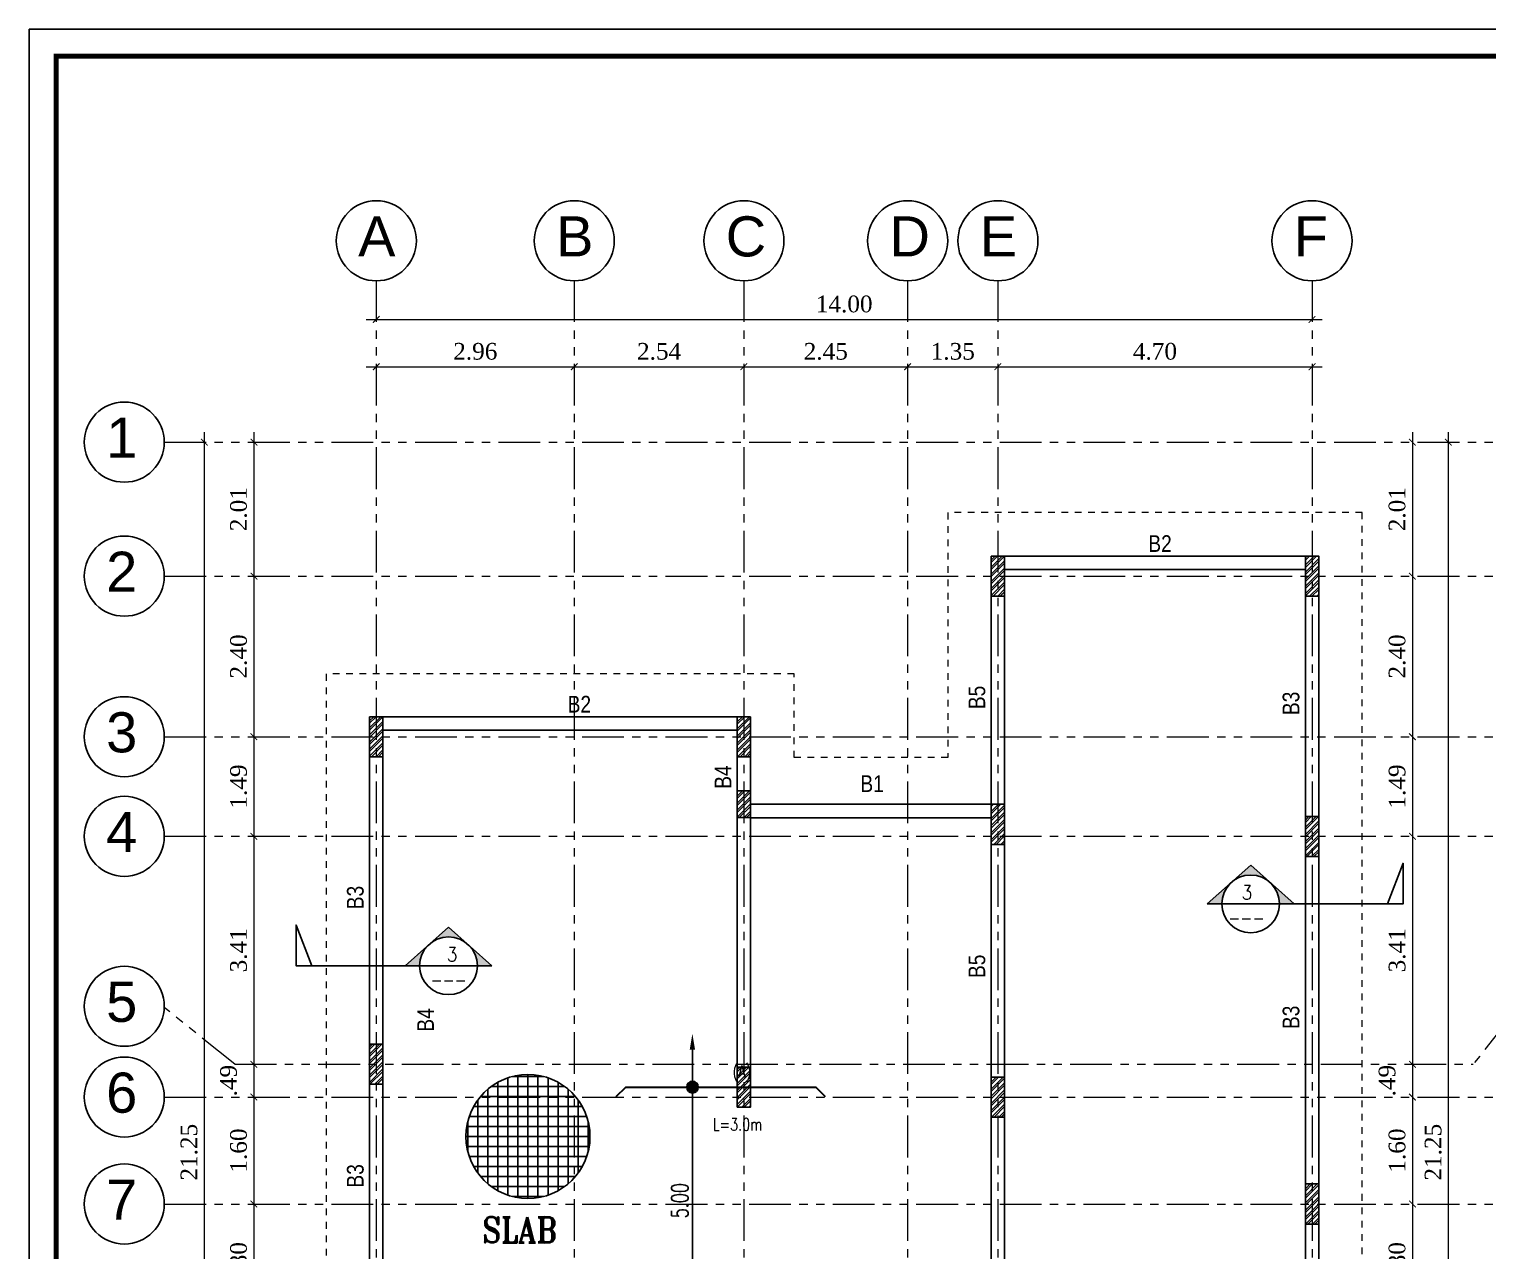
# Model space of a CAD drawing. Header units: metres. Extents: x 503482 to 1007323, y 2781056 to 5562345.
# Drawn here: x 503888.07 to 503909.89, y 2781094.99 to 2781113.27 of the extents above; entities that cross this region are included whole.
import ezdxf

# ---------------------------------------------------------------- set-up
doc = ezdxf.new("R2010")
doc.units = ezdxf.units.M
doc.header["$LTSCALE"] = 10
doc.header["$MEASUREMENT"] = 0
doc.header["$PDMODE"] = 3
doc.linetypes.add('HIDDEN', pattern=[0.375, 0.25, -0.125])
doc.linetypes.add('PHANTOM2', pattern=[1.25, 0.625, -0.125, 0.125, -0.125, 0.125, -0.125])
doc.layers.get('0').update_dxf_attribs({"linetype": 'CONTINUOUS'})
doc.layers.get('DEFPOINTS').update_dxf_attribs({"linetype": 'CONTINUOUS'})
for name, color, linetype, lineweight in [('01_WALLS', 7, 'CONTINUOUS', 25), ('BOTT.STEEL', 5, 'CONTINUOUS', 30), ('DIM', 253, 'CONTINUOUS', 0), ('Dimension', 1, 'CONTINUOUS', 0), ('S-SLAB', 2, 'CONTINUOUS', 25), ('S-TIE BEAM', 3, 'CONTINUOUS', 25)]:
    doc.layers.add(name, color=color, linetype=linetype, lineweight=lineweight)
for name, color, linetype in [('A-TEXT', 2, 'CONTINUOUS'), ('A-VIEW-LN', 1, 'CONTINUOUS'), ('G-BEAM TEXT', 4, 'CONTINUOUS'), ('G-SYMBOLS', 7, 'CONTINUOUS'), ('M.TITLE BLOCK', 7, 'CONTINUOUS'), ('ROOFBEAM', 7, 'CONTINUOUS'), ('S-COL', 6, 'CONTINUOUS'), ('S-COL HATCH', 161, 'CONTINUOUS')]:
    doc.layers.add(name, color=color, linetype=linetype)
doc.styles.add('0.75', font='romans.shx', dxfattribs={"width": 0.75})
doc.styles.add('ANWAR', font='arial.ttf')
doc.styles.add('AREAL', font='times.ttf')
doc.styles.add('ARIELNARROW 30', font='ARIALN.TTF', dxfattribs={"height": 0.25})
doc.styles.add('Name', font='SIMPLEX.shx', dxfattribs={"width": 0.7, "height": 0.25})
doc.styles.add('RAKA ROMANS', font='romans.shx', dxfattribs={"width": 0.8})
doc.styles.add('TITLETXT', font='iso.shx', dxfattribs={"width": 0.85, "height": 1})
doc.dimstyles.new('ANWER', dxfattribs={"dimtxt": 0.25, "dimasz": 0.1, "dimexe": 0.1, "dimexo": 0.25, "dimgap": 0.1, "dimtad": 1, "dimzin": 7, "dimdsep": 46, "dimtxsty": 'AREAL', "dimblk": 'ARCHTICK', "dimcen": 0.125, "dimdle": 0.15, "dimse1": 1, "dimse2": 1, "dimclrd": 41, "dimclre": 8, "dimclrt": 112, "dimadec": 0, "dimazin": 0, "dimtfac": 1, "dimtmove": 2, "dimatfit": 3, "dimfxl": 1, "dimtolj": 1, "dimtzin": 0, "dimlwd": 0, "dimlwe": 5, "dimarcsym": 0})
doc.dimstyles.new('ashraf', dxfattribs={"dimscale": 0.8, "dimtxt": 0.25, "dimasz": 0.3, "dimexe": 0.1, "dimexo": 0.1, "dimgap": 0, "dimtad": 0, "dimzin": 4, "dimdsep": 46, "dimtxsty": 'Name', "dimcen": 0.1, "dimdle": 0.1, "dimse1": 1, "dimse2": 1, "dimclrd": 1, "dimclre": 5, "dimclrt": 256, "dimadec": 0, "dimazin": 0, "dimtfac": 0.75, "dimtofl": 0, "dimtmove": 1, "dimatfit": 3, "dimfxl": 0.1, "dimtvp": 0.75, "dimtolj": 1, "dimtzin": 4, "dimarcsym": 0})
pattern_1 = [(45, (-503560.46745, -2781241.68732), (-0.053033008589, 0.053033008589), []), (45, (-503560.43209, -2781241.68732), (-0.053033008589, 0.053033008589), [])]
pattern_2 = [(45, (-503560.46745, -2781241.73732), (-0.053033008589, 0.053033008589), []), (45, (-503560.43209, -2781241.73732), (-0.053033008589, 0.053033008589), [])]

# ---------------------------------------------------------------- blocks, each defined once
blk = doc.blocks.new('_ArchTick')
at = {"color": 0, "linetype": 'ByBlock', "const_width": 0.15}
blk.add_lwpolyline([(-0.5, -0.5), (0.5, 0.5)], dxfattribs=at)
blk = doc.blocks.new('*D743')
at = {"layer": 'DEFPOINTS', "color": 0, "transparency": 16777216}
for p in [(-11.138, 0.829), (-14.1, 0.618), (-11.138, 0.618)]:
    blk.add_point(p, dxfattribs=at)
at = {"layer": 'S-COL', "color": 41, "linetype": 'Continuous', "lineweight": 0, "transparency": 16777216}
blk.add_line((-14.25, 0.829), (-10.988, 0.829), dxfattribs=at)
at = {"layer": 'S-COL', "color": 41, "lineweight": 0, "transparency": 16777216, "xscale": 0.1, "yscale": 0.1, "zscale": 0.1, "rotation": 180}
blk.add_blockref('_ArchTick', (-14.1, 0.829), dxfattribs=at)
at = {"layer": 'S-COL', "color": 41, "lineweight": 0, "transparency": 16777216, "xscale": 0.1, "yscale": 0.1, "zscale": 0.1}
blk.add_blockref('_ArchTick', (-11.138, 0.829), dxfattribs=at)
at = {"layer": 'S-COL', "color": 112, "transparency": 16777216, "insert": (-12.619, 1.057), "char_height": 0.25, "attachment_point": 5, "style": 'AREAL'}
blk.add_mtext('\\A1;2.96', dxfattribs=at)
blk = doc.blocks.new('*D744')
at = {"layer": 'DEFPOINTS', "color": 0, "transparency": 16777216}
for p in [(-8.6, 0.829), (-11.138, 0.618), (-8.6, 0.57)]:
    blk.add_point(p, dxfattribs=at)
at = {"layer": 'S-COL', "color": 41, "linetype": 'Continuous', "lineweight": 0, "transparency": 16777216}
blk.add_line((-11.288, 0.829), (-8.45, 0.829), dxfattribs=at)
at = {"layer": 'S-COL', "color": 41, "lineweight": 0, "transparency": 16777216, "xscale": 0.1, "yscale": 0.1, "zscale": 0.1, "rotation": 180}
blk.add_blockref('_ArchTick', (-11.138, 0.829), dxfattribs=at)
at = {"layer": 'S-COL', "color": 41, "lineweight": 0, "transparency": 16777216, "xscale": 0.1, "yscale": 0.1, "zscale": 0.1}
blk.add_blockref('_ArchTick', (-8.6, 0.829), dxfattribs=at)
at = {"layer": 'S-COL', "color": 112, "transparency": 16777216, "insert": (-9.869, 1.057), "char_height": 0.25, "attachment_point": 5, "style": 'AREAL'}
blk.add_mtext('\\A1;2.54', dxfattribs=at)
blk = doc.blocks.new('*D745')
at = {"layer": 'DEFPOINTS', "color": 0, "transparency": 16777216}
for p in [(-6.15, 0.829), (-8.6, 0.57), (-6.15, 0.57)]:
    blk.add_point(p, dxfattribs=at)
at = {"layer": 'S-COL', "color": 41, "linetype": 'Continuous', "lineweight": 0, "transparency": 16777216}
blk.add_line((-8.75, 0.829), (-6, 0.829), dxfattribs=at)
at = {"layer": 'S-COL', "color": 41, "lineweight": 0, "transparency": 16777216, "xscale": 0.1, "yscale": 0.1, "zscale": 0.1, "rotation": 180}
blk.add_blockref('_ArchTick', (-8.6, 0.829), dxfattribs=at)
at = {"layer": 'S-COL', "color": 41, "lineweight": 0, "transparency": 16777216, "xscale": 0.1, "yscale": 0.1, "zscale": 0.1}
blk.add_blockref('_ArchTick', (-6.15, 0.829), dxfattribs=at)
at = {"layer": 'S-COL', "color": 112, "transparency": 16777216, "insert": (-7.375, 1.057), "char_height": 0.25, "attachment_point": 5, "style": 'AREAL'}
blk.add_mtext('\\A1;2.45', dxfattribs=at)
blk = doc.blocks.new('*D746')
at = {"layer": 'DEFPOINTS', "color": 0, "transparency": 16777216}
for p in [(-4.8, 0.829), (-6.15, 0.57), (-4.8, 0.57)]:
    blk.add_point(p, dxfattribs=at)
at = {"layer": 'S-COL', "color": 41, "linetype": 'Continuous', "lineweight": 0, "transparency": 16777216}
blk.add_line((-6.3, 0.829), (-4.65, 0.829), dxfattribs=at)
at = {"layer": 'S-COL', "color": 41, "lineweight": 0, "transparency": 16777216, "xscale": 0.1, "yscale": 0.1, "zscale": 0.1, "rotation": 180}
blk.add_blockref('_ArchTick', (-6.15, 0.829), dxfattribs=at)
at = {"layer": 'S-COL', "color": 41, "lineweight": 0, "transparency": 16777216, "xscale": 0.1, "yscale": 0.1, "zscale": 0.1}
blk.add_blockref('_ArchTick', (-4.8, 0.829), dxfattribs=at)
at = {"layer": 'S-COL', "color": 112, "transparency": 16777216, "insert": (-5.475, 1.057), "char_height": 0.25, "attachment_point": 5, "style": 'AREAL'}
blk.add_mtext('\\A1;1.35', dxfattribs=at)
blk = doc.blocks.new('*D747')
at = {"layer": 'DEFPOINTS', "color": 0, "transparency": 16777216}
for p in [(-0.1, 0.829), (-4.8, 0.57), (-0.1, 0.57)]:
    blk.add_point(p, dxfattribs=at)
at = {"layer": 'S-COL', "color": 41, "linetype": 'Continuous', "lineweight": 0, "transparency": 16777216}
blk.add_line((-4.95, 0.829), (0.05, 0.829), dxfattribs=at)
at = {"layer": 'S-COL', "color": 41, "lineweight": 0, "transparency": 16777216, "xscale": 0.1, "yscale": 0.1, "zscale": 0.1, "rotation": 180}
blk.add_blockref('_ArchTick', (-4.8, 0.829), dxfattribs=at)
at = {"layer": 'S-COL', "color": 41, "lineweight": 0, "transparency": 16777216, "xscale": 0.1, "yscale": 0.1, "zscale": 0.1}
blk.add_blockref('_ArchTick', (-0.1, 0.829), dxfattribs=at)
at = {"layer": 'S-COL', "color": 112, "transparency": 16777216, "insert": (-2.45, 1.057), "char_height": 0.25, "attachment_point": 5, "style": 'AREAL'}
blk.add_mtext('\\A1;4.70', dxfattribs=at)
blk = doc.blocks.new('*D748')
at = {"layer": 'DEFPOINTS', "color": 0, "ltscale": 0.04, "transparency": 16777216}
for p in [(-0.1, 1.537), (-14.1, 1.163), (-0.1, 1.163)]:
    blk.add_point(p, dxfattribs=at)
at = {"layer": 'S-TIE BEAM', "color": 41, "lineweight": 0, "ltscale": 0.04, "transparency": 16777216}
blk.add_line((-14.25, 1.537), (0.05, 1.537), dxfattribs=at)
at = {"layer": 'S-TIE BEAM', "color": 41, "lineweight": 0, "ltscale": 0.04, "transparency": 16777216, "xscale": 0.1, "yscale": 0.1, "zscale": 0.1, "rotation": 180}
blk.add_blockref('_ArchTick', (-14.1, 1.537), dxfattribs=at)
at = {"layer": 'S-TIE BEAM', "color": 41, "lineweight": 0, "ltscale": 0.04, "transparency": 16777216, "xscale": 0.1, "yscale": 0.1, "zscale": 0.1}
blk.add_blockref('_ArchTick', (-0.1, 1.537), dxfattribs=at)
at = {"layer": 'S-TIE BEAM', "color": 112, "ltscale": 0.04, "transparency": 16777216, "insert": (-7.1, 1.765), "char_height": 0.25, "attachment_point": 5, "style": 'AREAL'}
blk.add_mtext('\\A1;14.00', dxfattribs=at)
blk = doc.blocks.new('*D749')
at = {"layer": 'DEFPOINTS', "color": 0, "ltscale": 0.04, "transparency": 16777216}
for p in [(-15.699, -0.3), (-15.932, -2.305), (-15.699, -2.305)]:
    blk.add_point(p, dxfattribs=at)
at = {"layer": 'S-TIE BEAM', "color": 41, "lineweight": 0, "ltscale": 0.04, "transparency": 16777216}
blk.add_line((-15.932, -0.15), (-15.932, -2.455), dxfattribs=at)
at = {"layer": 'S-TIE BEAM', "color": 41, "lineweight": 0, "ltscale": 0.04, "transparency": 16777216, "xscale": 0.1, "yscale": 0.1, "zscale": 0.1}
for p, rotation in [((-15.932, -0.3), 90), ((-15.932, -2.305), 270)]:
    blk.add_blockref('_ArchTick', p, dxfattribs=dict(at, rotation=rotation))
at = {"layer": 'S-TIE BEAM', "color": 112, "ltscale": 0.04, "transparency": 16777216, "insert": (-16.16, -1.303), "char_height": 0.25, "attachment_point": 5, "rotation": 90, "style": 'AREAL'}
blk.add_mtext('\\A1;2.01', dxfattribs=at)
blk = doc.blocks.new('*D750')
at = {"layer": 'DEFPOINTS', "color": 0, "ltscale": 0.04, "transparency": 16777216}
for p in [(-15.699, -2.305), (-15.932, -4.708), (-15.455, -4.708)]:
    blk.add_point(p, dxfattribs=at)
at = {"layer": 'S-TIE BEAM', "color": 41, "lineweight": 0, "ltscale": 0.04, "transparency": 16777216}
blk.add_line((-15.932, -2.155), (-15.932, -4.858), dxfattribs=at)
at = {"layer": 'S-TIE BEAM', "color": 41, "lineweight": 0, "ltscale": 0.04, "transparency": 16777216, "xscale": 0.1, "yscale": 0.1, "zscale": 0.1}
for p, rotation in [((-15.932, -2.305), 90), ((-15.932, -4.708), 270)]:
    blk.add_blockref('_ArchTick', p, dxfattribs=dict(at, rotation=rotation))
at = {"layer": 'S-TIE BEAM', "color": 112, "ltscale": 0.04, "transparency": 16777216, "insert": (-16.16, -3.507), "char_height": 0.25, "attachment_point": 5, "rotation": 90, "style": 'AREAL'}
blk.add_mtext('\\A1;2.40', dxfattribs=at)
blk = doc.blocks.new('*D751')
at = {"layer": 'DEFPOINTS', "color": 0, "ltscale": 0.04, "transparency": 16777216}
for p in [(-15.455, -4.708), (-15.932, -6.198), (-15.455, -6.198)]:
    blk.add_point(p, dxfattribs=at)
at = {"layer": 'S-TIE BEAM', "color": 41, "lineweight": 0, "ltscale": 0.04, "transparency": 16777216}
blk.add_line((-15.932, -4.558), (-15.932, -6.348), dxfattribs=at)
at = {"layer": 'S-TIE BEAM', "color": 41, "lineweight": 0, "ltscale": 0.04, "transparency": 16777216, "xscale": 0.1, "yscale": 0.1, "zscale": 0.1}
for p, rotation in [((-15.932, -4.708), 90), ((-15.932, -6.198), 270)]:
    blk.add_blockref('_ArchTick', p, dxfattribs=dict(at, rotation=rotation))
at = {"layer": 'S-TIE BEAM', "color": 112, "ltscale": 0.04, "transparency": 16777216, "insert": (-16.16, -5.453), "char_height": 0.25, "attachment_point": 5, "rotation": 90, "style": 'AREAL'}
blk.add_mtext('\\A1;1.49', dxfattribs=at)
blk = doc.blocks.new('*D752')
at = {"layer": 'DEFPOINTS', "color": 0, "ltscale": 0.04, "transparency": 16777216}
for p in [(-15.455, -6.198), (-15.932, -9.609), (-15.157, -9.609)]:
    blk.add_point(p, dxfattribs=at)
at = {"layer": 'S-TIE BEAM', "color": 41, "lineweight": 0, "ltscale": 0.04, "transparency": 16777216}
blk.add_line((-15.932, -6.048), (-15.932, -9.759), dxfattribs=at)
at = {"layer": 'S-TIE BEAM', "color": 41, "lineweight": 0, "ltscale": 0.04, "transparency": 16777216, "xscale": 0.1, "yscale": 0.1, "zscale": 0.1}
for p, rotation in [((-15.932, -6.198), 90), ((-15.932, -9.609), 270)]:
    blk.add_blockref('_ArchTick', p, dxfattribs=dict(at, rotation=rotation))
at = {"layer": 'S-TIE BEAM', "color": 112, "ltscale": 0.04, "transparency": 16777216, "insert": (-16.16, -7.904), "char_height": 0.25, "attachment_point": 5, "rotation": 90, "style": 'AREAL'}
blk.add_mtext('\\A1;3.41', dxfattribs=at)
blk = doc.blocks.new('*D753')
at = {"layer": 'DEFPOINTS', "color": 0, "ltscale": 0.04, "transparency": 16777216}
for p in [(-15.157, -9.609), (-15.932, -10.1), (-15.157, -10.1)]:
    blk.add_point(p, dxfattribs=at)
at = {"layer": 'S-TIE BEAM', "color": 41, "lineweight": 0, "ltscale": 0.04, "transparency": 16777216}
blk.add_line((-15.932, -9.459), (-15.932, -10.25), dxfattribs=at)
at = {"layer": 'S-TIE BEAM', "color": 41, "lineweight": 0, "ltscale": 0.04, "transparency": 16777216, "xscale": 0.1, "yscale": 0.1, "zscale": 0.1}
for p, rotation in [((-15.932, -9.609), 90), ((-15.932, -10.1), 270)]:
    blk.add_blockref('_ArchTick', p, dxfattribs=dict(at, rotation=rotation))
at = {"layer": 'S-TIE BEAM', "color": 112, "ltscale": 0.04, "transparency": 16777216, "insert": (-16.31, -9.854), "char_height": 0.25, "attachment_point": 5, "rotation": 90, "style": 'AREAL'}
blk.add_mtext('\\A1;.49', dxfattribs=at)
blk = doc.blocks.new('*D754')
at = {"layer": 'DEFPOINTS', "color": 0, "ltscale": 0.04, "transparency": 16777216}
for p in [(-15.157, -10.1), (-15.932, -11.7), (-15.157, -11.7)]:
    blk.add_point(p, dxfattribs=at)
at = {"layer": 'S-TIE BEAM', "color": 41, "lineweight": 0, "ltscale": 0.04, "transparency": 16777216}
blk.add_line((-15.932, -9.95), (-15.932, -11.85), dxfattribs=at)
at = {"layer": 'S-TIE BEAM', "color": 41, "lineweight": 0, "ltscale": 0.04, "transparency": 16777216, "xscale": 0.1, "yscale": 0.1, "zscale": 0.1}
for p, rotation in [((-15.932, -10.1), 90), ((-15.932, -11.7), 270)]:
    blk.add_blockref('_ArchTick', p, dxfattribs=dict(at, rotation=rotation))
at = {"layer": 'S-TIE BEAM', "color": 112, "ltscale": 0.04, "transparency": 16777216, "insert": (-16.16, -10.9), "char_height": 0.25, "attachment_point": 5, "rotation": 90, "style": 'AREAL'}
blk.add_mtext('\\A1;1.60', dxfattribs=at)
blk = doc.blocks.new('*D755')
at = {"layer": 'DEFPOINTS', "color": 0, "ltscale": 0.04, "transparency": 16777216}
for p in [(-15.157, -11.7), (-15.932, -13.5), (-15.157, -13.5)]:
    blk.add_point(p, dxfattribs=at)
at = {"layer": 'S-TIE BEAM', "color": 41, "lineweight": 0, "ltscale": 0.04, "transparency": 16777216}
blk.add_line((-15.932, -11.55), (-15.932, -13.65), dxfattribs=at)
at = {"layer": 'S-TIE BEAM', "color": 41, "lineweight": 0, "ltscale": 0.04, "transparency": 16777216, "xscale": 0.1, "yscale": 0.1, "zscale": 0.1}
for p, rotation in [((-15.932, -11.7), 90), ((-15.932, -13.5), 270)]:
    blk.add_blockref('_ArchTick', p, dxfattribs=dict(at, rotation=rotation))
at = {"layer": 'S-TIE BEAM', "color": 112, "ltscale": 0.04, "transparency": 16777216, "insert": (-16.16, -12.6), "char_height": 0.25, "attachment_point": 5, "rotation": 90, "style": 'AREAL'}
blk.add_mtext('\\A1;1.80', dxfattribs=at)
blk = doc.blocks.new('*D760')
at = {"layer": 'DEFPOINTS', "color": 0, "ltscale": 0.04, "transparency": 16777216}
for p in [(-16.673, -0.3), (-15.09, -0.3), (-16.077, -21.55)]:
    blk.add_point(p, dxfattribs=at)
at = {"layer": 'S-TIE BEAM', "color": 41, "lineweight": 0, "ltscale": 0.04, "transparency": 16777216}
blk.add_line((-16.673, -21.7), (-16.673, -0.15), dxfattribs=at)
at = {"layer": 'S-TIE BEAM', "color": 41, "lineweight": 0, "ltscale": 0.04, "transparency": 16777216, "xscale": 0.1, "yscale": 0.1, "zscale": 0.1}
for p, rotation in [((-16.673, -0.3), 90), ((-16.673, -21.55), 270)]:
    blk.add_blockref('_ArchTick', p, dxfattribs=dict(at, rotation=rotation))
at = {"layer": 'S-TIE BEAM', "color": 112, "ltscale": 0.04, "transparency": 16777216, "insert": (-16.901, -10.925), "char_height": 0.25, "attachment_point": 5, "rotation": 90, "style": 'AREAL'}
blk.add_mtext('\\A1;21.25', dxfattribs=at)
blk = doc.blocks.new('*D767')
at = {"layer": 'DEFPOINTS', "color": 0, "ltscale": 0.04, "transparency": 16777216}
for p in [(1.635, -0.3), (1.402, -2.305), (1.635, -2.305)]:
    blk.add_point(p, dxfattribs=at)
at = {"layer": 'S-TIE BEAM', "color": 41, "lineweight": 0, "ltscale": 0.04, "transparency": 16777216}
blk.add_line((1.402, -0.15), (1.402, -2.455), dxfattribs=at)
at = {"layer": 'S-TIE BEAM', "color": 41, "lineweight": 0, "ltscale": 0.04, "transparency": 16777216, "xscale": 0.1, "yscale": 0.1, "zscale": 0.1}
for p, rotation in [((1.402, -0.3), 90), ((1.402, -2.305), 270)]:
    blk.add_blockref('_ArchTick', p, dxfattribs=dict(at, rotation=rotation))
at = {"layer": 'S-TIE BEAM', "color": 112, "ltscale": 0.04, "transparency": 16777216, "insert": (1.174, -1.303), "char_height": 0.25, "attachment_point": 5, "rotation": 90, "style": 'AREAL'}
blk.add_mtext('\\A1;2.01', dxfattribs=at)
blk = doc.blocks.new('*D768')
at = {"layer": 'DEFPOINTS', "color": 0, "ltscale": 0.04, "transparency": 16777216}
for p in [(1.635, -2.305), (1.402, -4.708), (1.879, -4.708)]:
    blk.add_point(p, dxfattribs=at)
at = {"layer": 'S-TIE BEAM', "color": 41, "lineweight": 0, "ltscale": 0.04, "transparency": 16777216}
blk.add_line((1.402, -2.155), (1.402, -4.858), dxfattribs=at)
at = {"layer": 'S-TIE BEAM', "color": 41, "lineweight": 0, "ltscale": 0.04, "transparency": 16777216, "xscale": 0.1, "yscale": 0.1, "zscale": 0.1}
for p, rotation in [((1.402, -2.305), 90), ((1.402, -4.708), 270)]:
    blk.add_blockref('_ArchTick', p, dxfattribs=dict(at, rotation=rotation))
at = {"layer": 'S-TIE BEAM', "color": 112, "ltscale": 0.04, "transparency": 16777216, "insert": (1.174, -3.507), "char_height": 0.25, "attachment_point": 5, "rotation": 90, "style": 'AREAL'}
blk.add_mtext('\\A1;2.40', dxfattribs=at)
blk = doc.blocks.new('*D769')
at = {"layer": 'DEFPOINTS', "color": 0, "ltscale": 0.04, "transparency": 16777216}
for p in [(1.879, -4.708), (1.402, -6.198), (1.879, -6.198)]:
    blk.add_point(p, dxfattribs=at)
at = {"layer": 'S-TIE BEAM', "color": 41, "lineweight": 0, "ltscale": 0.04, "transparency": 16777216}
blk.add_line((1.402, -4.558), (1.402, -6.348), dxfattribs=at)
at = {"layer": 'S-TIE BEAM', "color": 41, "lineweight": 0, "ltscale": 0.04, "transparency": 16777216, "xscale": 0.1, "yscale": 0.1, "zscale": 0.1}
for p, rotation in [((1.402, -4.708), 90), ((1.402, -6.198), 270)]:
    blk.add_blockref('_ArchTick', p, dxfattribs=dict(at, rotation=rotation))
at = {"layer": 'S-TIE BEAM', "color": 112, "ltscale": 0.04, "transparency": 16777216, "insert": (1.174, -5.453), "char_height": 0.25, "attachment_point": 5, "rotation": 90, "style": 'AREAL'}
blk.add_mtext('\\A1;1.49', dxfattribs=at)
blk = doc.blocks.new('*D770')
at = {"layer": 'DEFPOINTS', "color": 0, "ltscale": 0.04, "transparency": 16777216}
for p in [(1.879, -6.198), (1.402, -9.609), (2.176, -9.609)]:
    blk.add_point(p, dxfattribs=at)
at = {"layer": 'S-TIE BEAM', "color": 41, "lineweight": 0, "ltscale": 0.04, "transparency": 16777216}
blk.add_line((1.402, -6.048), (1.402, -9.759), dxfattribs=at)
at = {"layer": 'S-TIE BEAM', "color": 41, "lineweight": 0, "ltscale": 0.04, "transparency": 16777216, "xscale": 0.1, "yscale": 0.1, "zscale": 0.1}
for p, rotation in [((1.402, -6.198), 90), ((1.402, -9.609), 270)]:
    blk.add_blockref('_ArchTick', p, dxfattribs=dict(at, rotation=rotation))
at = {"layer": 'S-TIE BEAM', "color": 112, "ltscale": 0.04, "transparency": 16777216, "insert": (1.174, -7.904), "char_height": 0.25, "attachment_point": 5, "rotation": 90, "style": 'AREAL'}
blk.add_mtext('\\A1;3.41', dxfattribs=at)
blk = doc.blocks.new('*D771')
at = {"layer": 'DEFPOINTS', "color": 0, "ltscale": 0.04, "transparency": 16777216}
for p in [(2.176, -9.609), (1.402, -10.1), (2.078, -10.1)]:
    blk.add_point(p, dxfattribs=at)
at = {"layer": 'S-TIE BEAM', "color": 41, "lineweight": 0, "ltscale": 0.04, "transparency": 16777216}
blk.add_line((1.402, -9.459), (1.402, -10.25), dxfattribs=at)
at = {"layer": 'S-TIE BEAM', "color": 41, "lineweight": 0, "ltscale": 0.04, "transparency": 16777216, "xscale": 0.1, "yscale": 0.1, "zscale": 0.1}
for p, rotation in [((1.402, -9.609), 90), ((1.402, -10.1), 270)]:
    blk.add_blockref('_ArchTick', p, dxfattribs=dict(at, rotation=rotation))
at = {"layer": 'S-TIE BEAM', "color": 112, "ltscale": 0.04, "transparency": 16777216, "insert": (1.024, -9.854), "char_height": 0.25, "attachment_point": 5, "rotation": 90, "style": 'AREAL'}
blk.add_mtext('\\A1;.49', dxfattribs=at)
blk = doc.blocks.new('*D772')
at = {"layer": 'DEFPOINTS', "color": 0, "ltscale": 0.04, "transparency": 16777216}
for p in [(2.078, -10.1), (1.402, -11.7), (2.176, -11.7)]:
    blk.add_point(p, dxfattribs=at)
at = {"layer": 'S-TIE BEAM', "color": 41, "lineweight": 0, "ltscale": 0.04, "transparency": 16777216}
blk.add_line((1.402, -9.95), (1.402, -11.85), dxfattribs=at)
at = {"layer": 'S-TIE BEAM', "color": 41, "lineweight": 0, "ltscale": 0.04, "transparency": 16777216, "xscale": 0.1, "yscale": 0.1, "zscale": 0.1}
for p, rotation in [((1.402, -10.1), 90), ((1.402, -11.7), 270)]:
    blk.add_blockref('_ArchTick', p, dxfattribs=dict(at, rotation=rotation))
at = {"layer": 'S-TIE BEAM', "color": 112, "ltscale": 0.04, "transparency": 16777216, "insert": (1.174, -10.9), "char_height": 0.25, "attachment_point": 5, "rotation": 90, "style": 'AREAL'}
blk.add_mtext('\\A1;1.60', dxfattribs=at)
blk = doc.blocks.new('*D773')
at = {"layer": 'DEFPOINTS', "color": 0, "ltscale": 0.04, "transparency": 16777216}
for p in [(2.176, -11.7), (1.402, -13.5), (2.176, -13.5)]:
    blk.add_point(p, dxfattribs=at)
at = {"layer": 'S-TIE BEAM', "color": 41, "lineweight": 0, "ltscale": 0.04, "transparency": 16777216}
blk.add_line((1.402, -11.55), (1.402, -13.65), dxfattribs=at)
at = {"layer": 'S-TIE BEAM', "color": 41, "lineweight": 0, "ltscale": 0.04, "transparency": 16777216, "xscale": 0.1, "yscale": 0.1, "zscale": 0.1}
for p, rotation in [((1.402, -11.7), 90), ((1.402, -13.5), 270)]:
    blk.add_blockref('_ArchTick', p, dxfattribs=dict(at, rotation=rotation))
at = {"layer": 'S-TIE BEAM', "color": 112, "ltscale": 0.04, "transparency": 16777216, "insert": (1.174, -12.6), "char_height": 0.25, "attachment_point": 5, "rotation": 90, "style": 'AREAL'}
blk.add_mtext('\\A1;1.80', dxfattribs=at)
blk = doc.blocks.new('*D742')
at = {"layer": 'DEFPOINTS', "color": 0, "ltscale": 0.04, "transparency": 16777216}
for p in [(1.94, -0.3), (2.244, -0.3), (1.257, -21.55)]:
    blk.add_point(p, dxfattribs=at)
at = {"layer": 'S-TIE BEAM', "color": 41, "lineweight": 0, "ltscale": 0.04, "transparency": 16777216}
blk.add_line((1.94, -21.7), (1.94, -0.15), dxfattribs=at)
at = {"layer": 'S-TIE BEAM', "color": 41, "lineweight": 0, "ltscale": 0.04, "transparency": 16777216, "xscale": 0.1, "yscale": 0.1, "zscale": 0.1}
for p, rotation in [((1.94, -0.3), 90), ((1.94, -21.55), 270)]:
    blk.add_blockref('_ArchTick', p, dxfattribs=dict(at, rotation=rotation))
at = {"layer": 'S-TIE BEAM', "color": 112, "ltscale": 0.04, "transparency": 16777216, "insert": (1.713, -10.925), "char_height": 0.25, "attachment_point": 5, "rotation": 90, "style": 'AREAL'}
blk.add_mtext('\\A1;21.25', dxfattribs=at)
blk = doc.blocks.new('A$C5ae2f934')
at = {"layer": 'S-COL HATCH', "ltscale": 0.04}
h = blk.add_hatch(dxfattribs=at)
h.set_pattern_fill('ANSI32', color=161, scale=0.2)
h.set_pattern_definition(pattern_1)
h.paths.add_polyline_path([(9.2, -1.705), (9.4, -1.705), (9.4, -2.305), (9.2, -2.305)])
h = blk.add_hatch(dxfattribs=at)
h.set_pattern_fill('ANSI32', color=161, scale=0.2)
h.set_pattern_definition(pattern_1)
h.paths.add_polyline_path([(13.9, -1.705), (14.1, -1.705), (14.1, -2.305), (13.9, -2.305)])
h = blk.add_hatch(dxfattribs=at)
h.set_pattern_fill('ANSI32', color=161, scale=0.2)
h.set_pattern_definition(pattern_1)
h.paths.add_polyline_path([(-0.1, -4.108), (0.1, -4.108), (0.1, -4.708), (-0.1, -4.708)])
h = blk.add_hatch(dxfattribs=at)
h.set_pattern_fill('ANSI32', color=161, scale=0.2)
h.set_pattern_definition(pattern_1)
h.paths.add_polyline_path([(5.6, -4.108), (5.4, -4.108), (5.4, -4.708), (5.6, -4.708)])
h = blk.add_hatch(dxfattribs=at)
h.set_pattern_fill('ANSI32', color=161, scale=0.2)
h.set_pattern_definition(pattern_2)
h.paths.add_polyline_path([(5.6, -5.218), (5.4, -5.218), (5.4, -5.618), (5.6, -5.618)])
h = blk.add_hatch(dxfattribs=at)
h.set_pattern_fill('ANSI32', color=161, scale=0.2)
h.set_pattern_definition(pattern_2)
h.paths.add_polyline_path([(9.2, -5.418), (9.4, -5.418), (9.4, -6.018), (9.2, -6.018)])
h = blk.add_hatch(dxfattribs=at)
h.set_pattern_fill('ANSI32', color=161, scale=0.2)
h.set_pattern_definition(pattern_1)
h.paths.add_polyline_path([(13.9, -5.602), (14.1, -5.602), (14.1, -6.202), (13.9, -6.202)])
h = blk.add_hatch(dxfattribs=at)
h.set_pattern_fill('ANSI32', color=161, scale=0.2)
h.set_pattern_definition(pattern_1)
h.paths.add_polyline_path([(-0.1, -9.009), (0.1, -9.009), (0.1, -9.609), (-0.1, -9.609)])
h = blk.add_hatch(dxfattribs=at)
h.set_pattern_fill('ANSI32', color=161, scale=0.2)
h.set_pattern_definition(pattern_1)
h.paths.add_polyline_path([(5.4, -9.35), (5.6, -9.35), (5.6, -9.95), (5.4, -9.95)])
h = blk.add_hatch(dxfattribs=at)
h.set_pattern_fill('ANSI32', color=161, scale=0.2)
h.set_pattern_definition([(45, (-503560.46745, -2781241.43732), (-0.053033008589, 0.053033008589), []), (45, (-503560.43209, -2781241.43732), (-0.053033008589, 0.053033008589), [])])
h.paths.add_polyline_path([(9.2, -9.5), (9.4, -9.5), (9.4, -10.1), (9.2, -10.1)])
h = blk.add_hatch(dxfattribs=at)
h.set_pattern_fill('ANSI32', color=161, scale=0.2)
h.set_pattern_definition(pattern_1)
h.paths.add_polyline_path([(13.9, -11.1), (14.1, -11.1), (14.1, -11.7), (13.9, -11.7)])
h = blk.add_hatch(dxfattribs=at)
h.set_pattern_fill('ANSI32', color=161, scale=0.2)
h.set_pattern_definition(pattern_1)
h.paths.add_polyline_path([(-0.1, -12.9), (0.1, -12.9), (0.1, -13.5), (-0.1, -13.5)])
h = blk.add_hatch(dxfattribs=at)
h.set_pattern_fill('ANSI32', color=161, scale=0.2)
h.set_pattern_definition(pattern_1)
h.paths.add_polyline_path([(5.4, -12.9), (5.6, -12.9), (5.6, -13.5), (5.4, -13.5)])
h = blk.add_hatch(dxfattribs=at)
h.set_pattern_fill('ANSI32', color=161, scale=0.2)
h.set_pattern_definition(pattern_1)
h.paths.add_polyline_path([(9.2, -15.1), (9.4, -15.1), (9.4, -15.7), (9.2, -15.7)])
h = blk.add_hatch(dxfattribs=at)
h.set_pattern_fill('ANSI32', color=161, scale=0.2)
h.set_pattern_definition(pattern_1)
h.paths.add_polyline_path([(13.9, -15.1), (14.1, -15.1), (14.1, -15.7), (13.9, -15.7)])
h = blk.add_hatch(dxfattribs=at)
h.set_pattern_fill('ANSI32', color=161, scale=0.2)
h.set_pattern_definition(pattern_1)
h.paths.add_polyline_path([(-0.1, -16.8), (0.1, -16.8), (0.1, -17.4), (-0.1, -17.4)])
h = blk.add_hatch(dxfattribs=at)
h.set_pattern_fill('ANSI32', color=161, scale=0.2)
h.set_pattern_definition(pattern_1)
h.paths.add_polyline_path([(5.4, -16.8), (5.6, -16.8), (5.6, -17.4), (5.4, -17.4)])
at = {"layer": '01_WALLS', "color": 6, "ltscale": 0.04}
for points in [[(-0.1, -4.108), (0.1, -4.108), (0.1, -4.708), (-0.1, -4.708)], [(5.6, -4.108), (5.4, -4.108), (5.4, -4.708), (5.6, -4.708)], [(5.6, -5.218), (5.4, -5.218), (5.4, -5.618), (5.6, -5.618)], [(9.2, -9.5), (9.4, -9.5), (9.4, -10.1), (9.2, -10.1)]]:
    blk.add_lwpolyline(points, close=True, dxfattribs=at)
at = {"layer": 'S-COL', "color": 6, "ltscale": 0.04}
for points in [[(9.2, -1.705), (9.4, -1.705), (9.4, -2.305), (9.2, -2.305)], [(9.2, -5.418), (9.4, -5.418), (9.4, -6.018), (9.2, -6.018)], [(13.9, -5.602), (14.1, -5.602), (14.1, -6.202), (13.9, -6.202)], [(-0.1, -9.009), (0.1, -9.009), (0.1, -9.609), (-0.1, -9.609)], [(5.4, -9.35), (5.6, -9.35), (5.6, -9.95), (5.4, -9.95)], [(13.9, -11.1), (14.1, -11.1), (14.1, -11.7), (13.9, -11.7)], [(-0.1, -12.9), (0.1, -12.9), (0.1, -13.5), (-0.1, -13.5)], [(5.4, -12.9), (5.6, -12.9), (5.6, -13.5), (5.4, -13.5)], [(9.2, -15.1), (9.4, -15.1), (9.4, -15.7), (9.2, -15.7)], [(13.9, -15.1), (14.1, -15.1), (14.1, -15.7), (13.9, -15.7)], [(-0.1, -16.8), (0.1, -16.8), (0.1, -17.4), (-0.1, -17.4)], [(5.4, -16.8), (5.6, -16.8), (5.6, -17.4), (5.4, -17.4)]]:
    blk.add_lwpolyline(points, close=True, dxfattribs=at)
at = {"layer": 'S-COL HATCH', "color": 6, "ltscale": 0.04}
blk.add_lwpolyline([(13.9, -1.705), (14.1, -1.705), (14.1, -2.305), (13.9, -2.305)], close=True, dxfattribs=at)
blk = doc.blocks.new('*D1496')
at = {"layer": 'DEFPOINTS', "color": 0, "transparency": 16777216}
for p in [(503898.213, 2781098.245), (503897.993, 2781093.245), (503898.213, 2781093.245)]:
    blk.add_point(p, dxfattribs=at)
at = {"layer": 'DIM', "color": 1, "lineweight": -2, "transparency": 16777216}
blk.add_line((503897.993, 2781098.005), (503897.993, 2781093.485), dxfattribs=at)
at = {"layer": 'DIM', "color": 1, "transparency": 16777216}
for points in [[(503897.953, 2781098.005), (503898.033, 2781098.005), (503897.993, 2781098.245)], [(503897.953, 2781093.485), (503898.033, 2781093.485), (503897.993, 2781093.245)]]:
    blk.add_solid(points, dxfattribs=at)
at = {"layer": 'DIM', "lineweight": -3, "transparency": 16777216, "insert": (503897.806, 2781095.745), "char_height": 0.25, "attachment_point": 5, "rotation": 90, "style": 'Name'}
blk.add_mtext('\\A1;5.00', dxfattribs=at)
blk = doc.blocks.new('CC')
at = {"layer": 'BOTT.STEEL', "ltscale": 100}
h = blk.add_hatch(color=256, dxfattribs=at)
h.dxf.hatch_style = 1
edge = h.paths.add_edge_path()
edge.add_arc((-32.067, 65.579), 0.0852, 0, 360)
blk.add_circle((-32.067, 65.579), 0.0852, dxfattribs=at)
blk = doc.blocks.new('A$C9677af75')
at = {"color": 252}
for centre in [(-14.1, 2.713, -2.36), (-11.138, 2.713, -2.36), (-8.6, 2.713, -2.36), (-6.15, 2.713, -2.36), (-4.8, 2.713, -2.36), (-0.1, 2.713, -2.36), (-17.871, -0.3), (-17.871, -2.305), (-17.871, -4.708), (-17.871, -6.198), (-17.871, -8.741), (-17.871, -10.1), (-17.871, -11.7)]:
    blk.add_circle(centre, 0.599, dxfattribs=at)
at = {"layer": 'A-VIEW-LN', "color": 252, "linetype": 'PHANTOM2', "lineweight": 5, "ltscale": 0.1}
for p, q in [((-14.1, 2.123), (-14.1, -24.071)), ((-11.138, 2.123), (-11.138, -24.071)), ((-8.6, 2.123), (-8.6, -24.071)), ((-6.15, 2.123), (-6.15, -24.071)), ((-4.8, 2.123), (-4.8, -24.071)), ((-0.1, 2.123), (-0.1, -24.071)), ((-17.271, -0.3), (2.858, -0.3)), ((-17.271, -2.305), (2.858, -2.305)), ((-17.271, -4.708), (2.858, -4.708)), ((-17.271, -6.198), (2.858, -6.198)), ((-16.218, -9.609), (-17.272, -8.76)), ((2.873, -8.896), (2.313, -9.609)), ((-16.218, -9.609), (2.313, -9.609)), ((-17.271, -10.1), (2.858, -10.1)), ((-17.271, -11.7), (2.858, -11.7))]:
    blk.add_line(p, q, dxfattribs=at)
at = {"layer": 'A-TEXT', "style": 'ANWAR'}
for s, p in [('A', (-14.372, 2.479, -2.36)), ('B', (-11.41, 2.479, -2.36)), ('C', (-8.872, 2.479, -2.36)), ('D', (-6.422, 2.479, -2.36)), ('E', (-5.072, 2.479, -2.36)), ('F', (-0.372, 2.479, -2.36)), ('1', (-18.142, -0.533)), ('2', (-18.142, -2.539)), ('3', (-18.142, -4.942)), ('4', (-18.142, -6.432)), ('5', (-18.142, -8.975)), ('6', (-18.142, -10.334)), ('7', (-18.142, -11.934))]:
    blk.add_text(s, height=0.6, dxfattribs=at).set_placement(p)
at = {"layer": 'S-COL'}
for base, p1, p2, picture, middle in [((-11.138, 0.829), (-14.1, 0.618), (-11.138, 0.618), '*D743', (-12.619, 1.057)), ((-8.6, 0.829), (-11.138, 0.618), (-8.6, 0.57), '*D744', (-9.869, 1.057)), ((-6.15, 0.829), (-8.6, 0.57), (-6.15, 0.57), '*D745', (-7.375, 1.057)), ((-4.8, 0.829), (-6.15, 0.57), (-4.8, 0.57), '*D746', (-5.475, 1.057)), ((-0.1, 0.829), (-4.8, 0.57), (-0.1, 0.57), '*D747', (-2.45, 1.057))]:
    dim = blk.add_linear_dim(base=base, p1=p1, p2=p2, dimstyle='ANWER', override={"dimfxl": 0.125, "dimfxlon": 1}, dxfattribs=at)
    dim.commit()
    dim.dimension.update_dxf_attribs({"geometry": picture, "text_midpoint": middle})
at = {"layer": 'S-TIE BEAM', "ltscale": 0.04}
dim = blk.add_linear_dim(base=(-0.1, 1.537), p1=(-14.1, 1.163), p2=(-0.1, 1.163), dimstyle='ANWER', dxfattribs=at)
dim.commit()
dim.dimension.update_dxf_attribs({"geometry": '*D748', "text_midpoint": (-7.1, 1.765)})
for base, p1, p2, picture, middle in [((-16.673, -0.3), (-16.077, -21.55), (-15.09, -0.3), '*D760', (-16.901, -10.925)), ((-15.9322, -2.3051), (-15.6987, -0.3), (-15.6987, -2.3051), '*D749', (-16.1597, -1.3025)), ((1.4016, -2.3051), (1.6351, -0.3), (1.6351, -2.3051), '*D767', (1.174, -1.3025)), ((1.94, -0.3), (1.257, -21.55), (2.244, -0.3), '*D742', (1.713, -10.925)), ((-15.932, -4.708), (-15.699, -2.305), (-15.455, -4.708), '*D750', (-16.16, -3.507)), ((1.402, -4.708), (1.635, -2.305), (1.879, -4.708), '*D768', (1.174, -3.507)), ((-15.932, -6.198), (-15.455, -4.708), (-15.455, -6.198), '*D751', (-16.16, -5.453)), ((1.402, -6.198), (1.879, -4.708), (1.879, -6.198), '*D769', (1.174, -5.453)), ((-15.932, -9.609), (-15.455, -6.198), (-15.157, -9.609), '*D752', (-16.16, -7.904)), ((1.402, -9.609), (1.879, -6.198), (2.176, -9.609), '*D770', (1.174, -7.904)), ((-15.932, -10.1), (-15.157, -9.609), (-15.157, -10.1), '*D753', (-16.31, -9.854)), ((1.402, -10.1), (2.176, -9.609), (2.078, -10.1), '*D771', (1.024, -9.854)), ((-15.932, -11.7), (-15.157, -10.1), (-15.157, -11.7), '*D754', (-16.16, -10.9)), ((1.402, -11.7), (2.078, -10.1), (2.176, -11.7), '*D772', (1.174, -10.9)), ((-15.932, -13.5), (-15.157, -11.7), (-15.157, -13.5), '*D755', (-16.16, -12.6)), ((1.402, -13.5), (2.176, -11.7), (2.176, -13.5), '*D773', (1.174, -12.6))]:
    dim = blk.add_linear_dim(base=base, p1=p1, p2=p2, angle=90, dimstyle='ANWER', dxfattribs=at)
    dim.commit()
    dim.dimension.update_dxf_attribs({"geometry": picture, "text_midpoint": middle})

msp = doc.modelspace()

# ---------------------------------------------------------------- hatches: boundary and pattern name
at = {"layer": 'G-SYMBOLS'}
h = msp.add_hatch(color=7, dxfattribs=at)
h.paths.add_polyline_path([(503906.346, 2781100.763), (503906.078, 2781100.525, -0.347313), (503906.614, 2781100.525)])
h.paths.add_polyline_path([(503906.651, 2781100.492, -0.199601), (503906.778, 2781100.186), (503906.996, 2781100.186)])
h.paths.add_polyline_path([(503906.041, 2781100.492), (503905.696, 2781100.186), (503905.914, 2781100.186, -0.199601)])
h = msp.add_hatch(color=7, dxfattribs=at)
h.paths.add_polyline_path([(503894.344, 2781099.836), (503894.611, 2781099.599, 0.347313), (503894.076, 2781099.599)])
h.paths.add_polyline_path([(503894.039, 2781099.566, 0.199601), (503893.912, 2781099.26), (503893.694, 2781099.26)])
h.paths.add_polyline_path([(503894.648, 2781099.566), (503894.994, 2781099.26), (503894.776, 2781099.26, 0.199601)])

# ---------------------------------------------------------------- linework, layer by layer
at = {"layer": 'BOTT.STEEL', "ltscale": 100}
msp.add_lwpolyline([(503896.854, 2781097.303), (503896.996, 2781097.445), (503899.84, 2781097.445), (503899.982, 2781097.303)], dxfattribs=at)
at = {"layer": 'G-SYMBOLS', "color": 2}
for p, q in [((503905.696, 2781100.186), (503906.346, 2781100.763)), ((503906.996, 2781100.186), (503906.346, 2781100.763)), ((503893.694, 2781099.26), (503894.344, 2781099.836)), ((503894.994, 2781099.26), (503894.344, 2781099.836))]:
    msp.add_line(p, q, dxfattribs=at)
at = {"layer": 'G-SYMBOLS', "color": 4}
for points in [[(503905.696, 2781100.186), (503908.627, 2781100.186), (503908.627, 2781100.795), (503908.391, 2781100.186)], [(503894.994, 2781099.26), (503892.063, 2781099.26), (503892.063, 2781099.869), (503892.299, 2781099.26)]]:
    msp.add_lwpolyline(points, dxfattribs=at)
at = {"layer": 'G-SYMBOLS', "color": 2}
for centre in [(503906.346, 2781100.186), (503894.344, 2781099.26)]:
    msp.add_circle(centre, 0.432, dxfattribs=at)
at = {"layer": 'M.TITLE BLOCK', "color": 253, "linetype": 'Continuous', "ltscale": 24}
msp.add_lwpolyline([(503888.07, 2781113.275), (503937.733, 2781113.275), (503937.733, 2781079.104), (503888.07, 2781079.104)], close=True, dxfattribs=at)
msp.add_lwpolyline([(503888.07, 2781113.275), (503937.733, 2781113.275), (503937.733, 2781079.104), (503888.07, 2781079.104)], close=True, dxfattribs=at)
at = {"layer": 'M.TITLE BLOCK', "color": 252, "const_width": 0.0705}
msp.add_lwpolyline([(503888.474, 2781112.871), (503937.329, 2781112.871), (503937.329, 2781079.508), (503888.474, 2781079.508)], close=True, dxfattribs=at)
msp.add_lwpolyline([(503888.474, 2781112.871), (503937.329, 2781112.871), (503937.329, 2781079.508), (503888.474, 2781079.508)], close=True, dxfattribs=at)
at = {"layer": 'S-SLAB', "color": 2, "linetype": 'HIDDEN', "lineweight": 0, "ltscale": 0.04}
msp.add_lwpolyline([(503899.514, 2781103.626), (503892.514, 2781103.626), (503892.514, 2781089.045), (503899.514, 2781089.045), (503899.515, 2781091.145), (503901.815, 2781091.145), (503901.815, 2781090.545), (503908.016, 2781090.545), (503908.016, 2781106.04), (503901.815, 2781106.04), (503901.815, 2781102.376), (503899.515, 2781102.376)], close=True, dxfattribs=at)
at = {"layer": 'S-TIE BEAM', "color": 8, "ltscale": 0.04}
for p, q in [((503894.987, 2781097.455), (503896.08, 2781097.455)), ((503895.083, 2781097.516), (503895.083, 2781095.893)), ((503895.233, 2781097.583), (503895.233, 2781095.827)), ((503895.307, 2781097.605), (503895.759, 2781097.605)), ((503895.383, 2781097.621), (503895.383, 2781095.789)), ((503895.533, 2781097.633), (503895.533, 2781095.777)), ((503895.683, 2781097.621), (503895.683, 2781095.789)), ((503895.833, 2781097.583), (503895.833, 2781095.827)), ((503895.983, 2781097.516), (503895.983, 2781095.893)), ((503894.783, 2781097.251), (503894.783, 2781096.159)), ((503894.825, 2781097.305), (503896.241, 2781097.305)), ((503894.933, 2781097.413), (503894.933, 2781095.997)), ((503896.133, 2781097.413), (503896.133, 2781095.997)), ((503896.283, 2781097.251), (503896.283, 2781096.159)), ((503894.655, 2781097.005), (503896.411, 2781097.005)), ((503894.722, 2781097.155), (503896.345, 2781097.155)), ((503894.617, 2781096.855), (503896.449, 2781096.855)), ((503894.633, 2781096.931), (503894.633, 2781096.479)), ((503896.433, 2781096.931), (503896.433, 2781096.479)), ((503894.605, 2781096.705), (503896.461, 2781096.705)), ((503894.617, 2781096.555), (503896.449, 2781096.555)), ((503894.655, 2781096.405), (503896.411, 2781096.405)), ((503894.722, 2781096.255), (503896.345, 2781096.255)), ((503894.825, 2781096.105), (503896.241, 2781096.105)), ((503894.987, 2781095.955), (503896.08, 2781095.955)), ((503895.307, 2781095.805), (503895.759, 2781095.805))]:
    msp.add_line(p, q, dxfattribs=at)
at = {"layer": 'S-TIE BEAM', "ltscale": 0.04}
for points in [[(503902.664, 2781105.39), (503907.164, 2781105.39), (503907.164, 2781105.19), (503902.664, 2781105.19)], [(503902.464, 2781104.79), (503902.664, 2781104.79), (503902.664, 2781101.676), (503902.464, 2781101.676)], [(503907.164, 2781104.79), (503907.364, 2781104.79), (503907.364, 2781101.493), (503907.164, 2781101.493)], [(503893.364, 2781102.986), (503898.664, 2781102.986), (503898.664, 2781102.786), (503893.364, 2781102.786)], [(503893.164, 2781102.386), (503893.364, 2781102.386), (503893.364, 2781098.086), (503893.164, 2781098.086)], [(503898.664, 2781102.386), (503898.864, 2781102.386), (503898.864, 2781097.745), (503898.664, 2781097.745)], [(503898.864, 2781101.676), (503902.464, 2781101.676), (503902.464, 2781101.476), (503898.864, 2781101.476)], [(503902.464, 2781101.076), (503902.664, 2781101.076), (503902.664, 2781097.595), (503902.464, 2781097.595)], [(503907.164, 2781100.893), (503907.364, 2781100.893), (503907.364, 2781095.995), (503907.164, 2781095.995)], [(503893.164, 2781097.486), (503893.364, 2781097.486), (503893.364, 2781094.195), (503893.164, 2781094.195)], [(503902.464, 2781096.995), (503902.664, 2781096.995), (503902.664, 2781091.995), (503902.464, 2781091.995)], [(503907.164, 2781095.395), (503907.364, 2781095.395), (503907.364, 2781091.995), (503907.164, 2781091.995)]]:
    msp.add_lwpolyline(points, close=True, dxfattribs=at)
msp.add_circle((503895.533, 2781096.705), 0.928, dxfattribs=at)

# ---------------------------------------------------------------- block references
at = {"layer": 'BOTT.STEEL', "color": 5, "lineweight": -3, "xscale": -1, "rotation": 180}
msp.add_blockref('CC', (503930.061, 2781163.024), dxfattribs=at)
at = {"layer": 'S-TIE BEAM', "ltscale": 0.04}
for name, p in [('A$C9677af75', (503907.364, 2781107.395)), ('A$C5ae2f934', (503893.264, 2781107.095))]:
    msp.add_blockref(name, p, dxfattribs=at)

# ---------------------------------------------------------------- texts
at = {"layer": 'Dimension', "color": 3, "style": '0.75', "width": 0.75}
for s, p in [('(A)', (503898.595, 2781097.583)), ('L=3.0m', (503898.3, 2781096.793))]:
    msp.add_text(s, height=0.1865, dxfattribs=at).set_placement(p)
at = {"layer": 'G-BEAM TEXT', "color": 4, "ltscale": 0.05, "char_height": 0.25, "attachment_point": 5, "style": 'ARIELNARROW 30'}
for s, insert in [('\\A1;B2', (503904.99, 2781105.577)), ('\\A1;B2', (503896.302, 2781103.174)), ('\\A1;B1', (503900.682, 2781101.985))]:
    msp.add_mtext(s, dxfattribs=dict(at, insert=insert))
at = {"layer": 'G-BEAM TEXT', "color": 4, "ltscale": 0.05, "char_height": 0.25, "attachment_point": 5, "rotation": 90, "style": 'ARIELNARROW 30'}
for s, insert in [('\\A1;B5', (503902.251, 2781103.275)), ('\\A1;B3', (503906.951, 2781103.186)), ('\\A1;B4', (503898.451, 2781102.084)), ('\\A1;B3', (503892.951, 2781100.281)), ('\\A1;B5', (503902.251, 2781099.252)), ('\\A1;B4', (503894.001, 2781098.449)), ('\\A1;B3', (503906.951, 2781098.488)), ('\\A1;B3', (503892.951, 2781096.116))]:
    msp.add_mtext(s, dxfattribs=dict(at, insert=insert))
at = {"layer": 'ROOFBEAM', "color": 7, "ltscale": 50, "style": 'RAKA ROMANS', "width": 0.8}
for rotation, p in [(0, (503906.013, 2781099.874)), (360, (503894.077, 2781098.947))]:
    msp.add_text('---', height=0.202, rotation=rotation, dxfattribs=at).set_placement(p)
at = {"layer": 'ROOFBEAM', "color": 7, "ltscale": 50, "char_height": 0.21472, "rotation": 0, "style": 'TITLETXT'}
for insert, attachment_point in [((503906.369, 2781100.464), 3), ((503894.321, 2781099.538), 1)]:
    msp.add_mtext_dynamic_manual_height_columns('{\\Fromant|c0;3}', width=0.0029, gutter_width=0.0375, heights=[0], dxfattribs=dict(at, insert=insert, attachment_point=attachment_point))
at = {"layer": 'ROOFBEAM', "color": 7, "ltscale": 50, "insert": (503894.852, 2781095.499), "char_height": 0.38173, "attachment_point": 1, "style": 'TITLETXT'}
msp.add_mtext_dynamic_manual_height_columns('{\\Fromant|c0;SLAB}', width=44.363, gutter_width=12.5, heights=[0], dxfattribs=at)

# ---------------------------------------------------------------- dimensions: what is measured, and where the dimension line sits
at = {"layer": 'DIM', "color": 5, "lineweight": -3}
dim = msp.add_linear_dim(base=(503897.993, 2781093.245), p1=(503898.213, 2781098.245), p2=(503898.213, 2781093.245), angle=90, dimstyle='ashraf', dxfattribs=at)
dim.commit()
dim.dimension.update_dxf_attribs({"geometry": '*D1496', "text_midpoint": (503897.806, 2781095.745)})

doc.saveas('drawing.dxf')
